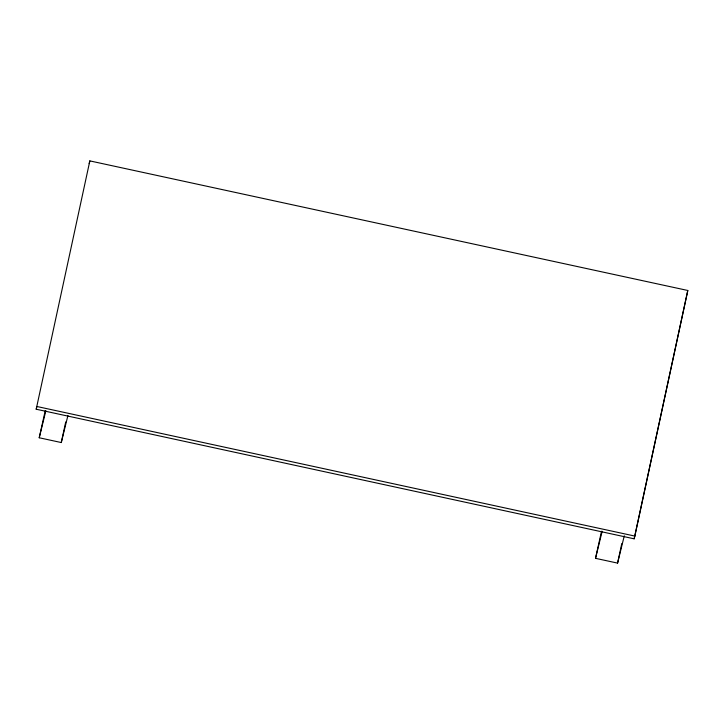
<?xml version="1.0" encoding="UTF-8"?>
<svg xmlns="http://www.w3.org/2000/svg" width="724" height="724" viewBox="0 0 724 724"><rect width="100%" height="100%" fill="white"/><g stroke="black" fill="none" stroke-linecap="round" stroke-linejoin="round"><path stroke-width="1.09" d="M36.2 409.223L89.839 160.891L687.8 290.478L634.83 536.077L634.161 538.819L36.2 409.223L36.87 406.49L634.83 536.077M67.92 415.504L61.278 442.545L39.223 437.767L45.232 410.689M61.278 442.545L65.721 421.956M624.287 535.805L617.581 563.109L595.517 558.331L601.526 531.253M617.581 563.109L621.78 543.606M634.161 538.819L687.8 290.478M89.17 163.624L89.839 160.891M39.223 437.767L45.865 410.725M595.517 558.331L602.16 531.289"/></g></svg>
